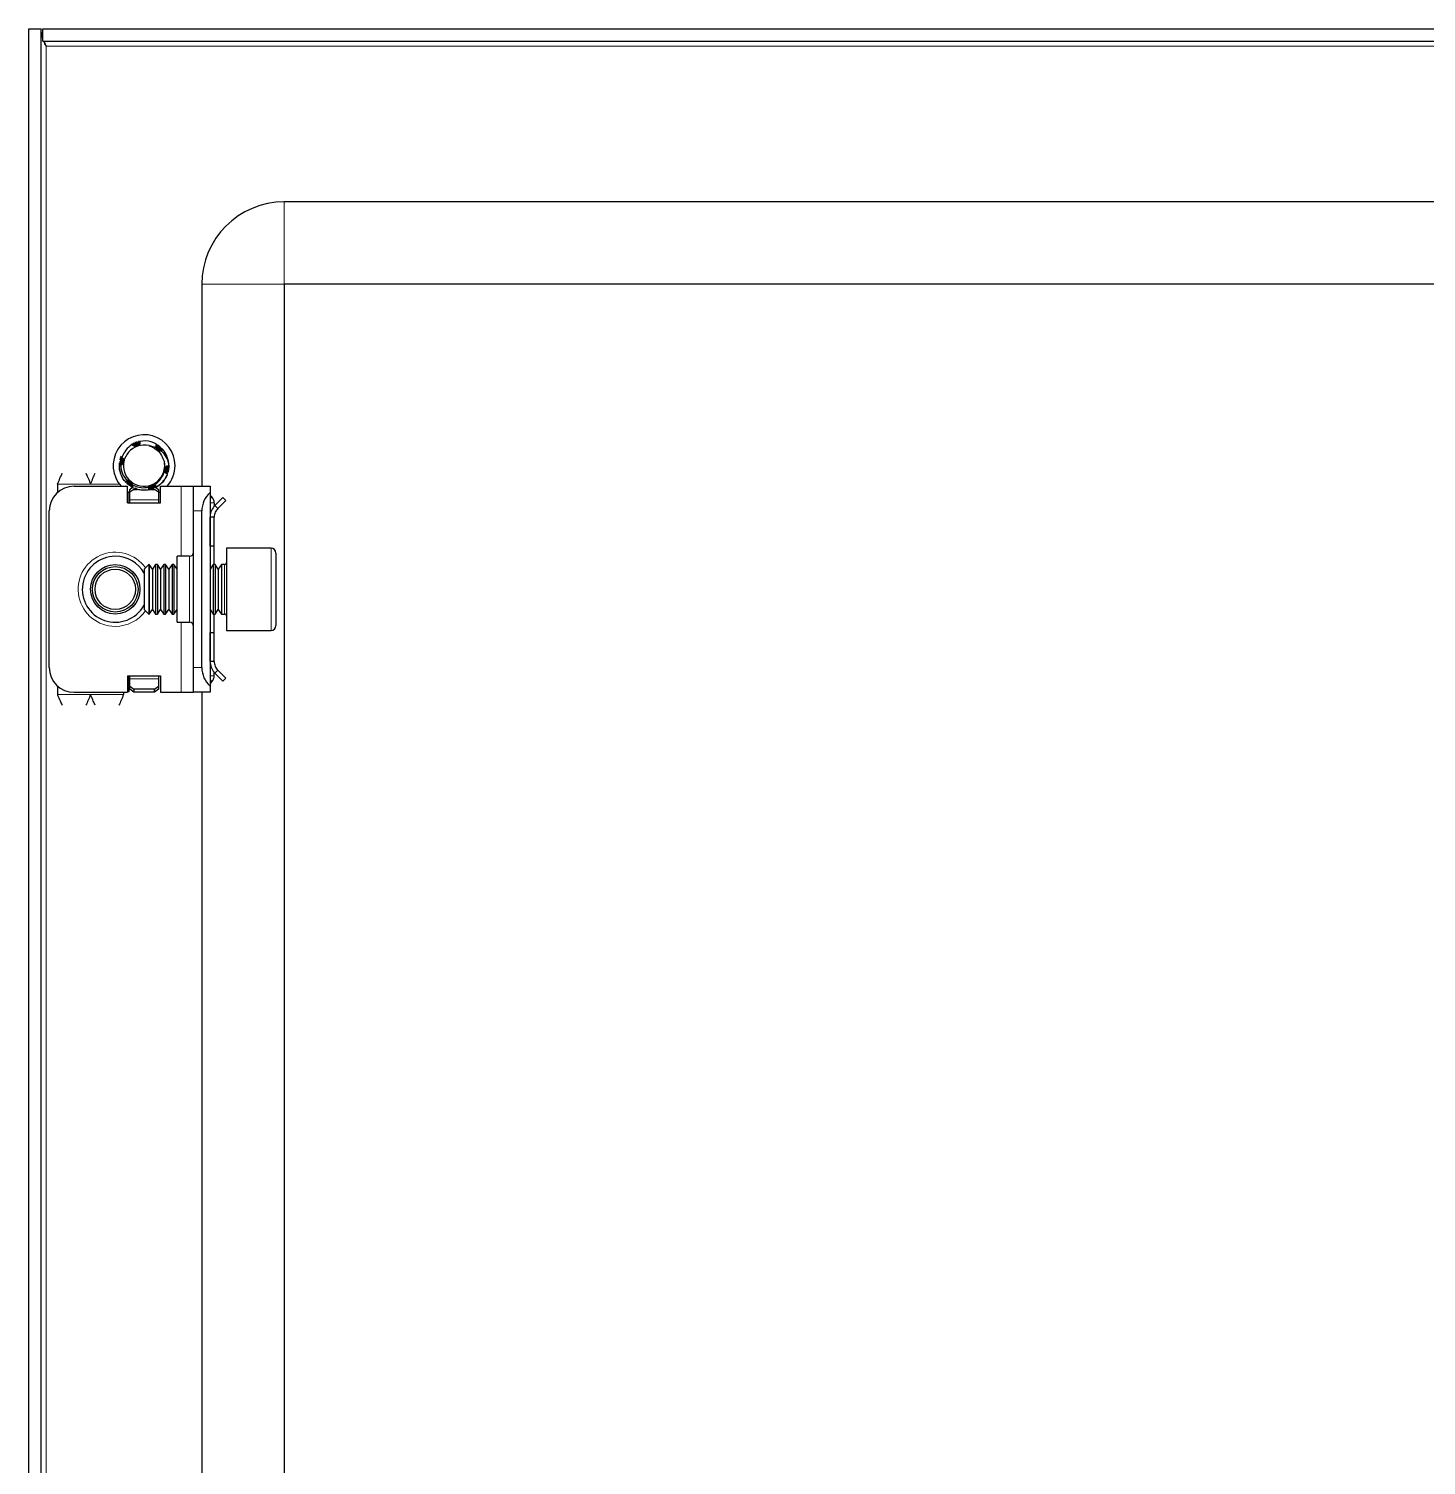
# Model space of a CAD drawing. Header units: millimetres. Extents: x 167 to 1262, y -597 to 1161.
# Drawn here: x 915.8 to 1085.3, y 889.7 to 1064 of the extents above; entities that cross this region are included whole.
import ezdxf

# ---------------------------------------------------------------- set-up
doc = ezdxf.new("R2010")
doc.units = ezdxf.units.MM

msp = doc.modelspace()

# ---------------------------------------------------------------- linework, layer by layer
at = {"color": 7, "linetype": 'Continuous', "lineweight": 25}
for p, q in [((915.8, 1064), (917.3, 1064)), ((915.8, -497), (915.8, 1064)), ((917.3, -497), (917.3, 1064)), ((917.5, 1062.5), (917.5, 1064)), ((917.5, 1064), (1260.1, 1064)), ((917.5, 1062.5), (1260.1, 1062.5)), ((1230.8, 1043), (946.8, 1043)), ((936.8, 1033), (936.8, 1008.5)), ((946.8, 1033), (946.8, -466)), ((1230.8, 1033), (946.8, 1033)), ((928.18, 1013.53), (928.38, 1013.64)), ((928.35, 1013.63), (928.31, 1013.61)), ((928.36, 1013.56), (928.31, 1013.61)), ((928.35, 1013.63), (928.58, 1013.71)), ((928.54, 1013.72), (928.49, 1013.7)), ((928.73, 1013.8), (928.68, 1013.79)), ((928.73, 1013.8), (928.96, 1013.88)), ((928.92, 1013.87), (928.88, 1013.86)), ((929.11, 1013.92), (929.07, 1013.91)), ((930, 1014), (929.26, 1013.93)), ((931.5, 1013.48), (931.46, 1013.51)), ((931.67, 1013.36), (931.63, 1013.39)), ((931.82, 1013.22), (931.79, 1013.26)), ((931.96, 1013.08), (931.93, 1013.12)), ((931.96, 1013.08), (932.08, 1012.95)), ((932.08, 1012.96), (932.06, 1012.98)), ((926.8, 1011.1), (926.83, 1011.35)), ((926.8, 1011.1), (926.8, 1011.05)), ((926.82, 1011.3), (926.81, 1011.25)), ((926.81, 1010.89), (926.83, 1011.13)), ((926.81, 1010.89), (926.81, 1010.84)), ((926.85, 1011.51), (926.84, 1011.46)), ((926.89, 1011.71), (926.88, 1011.66)), ((926.89, 1011.71), (926.96, 1011.94)), ((926.94, 1011.9), (926.93, 1011.85)), ((932.09, 1011.87), (932.26, 1011.46)), ((932.8, 1010.81), (932.74, 1010.5)), ((932.8, 1011), (932.8, 1011)), ((932.8, 1010.81), (932.8, 1010.86)), ((926.82, 1010.69), (926.82, 1010.65)), ((926.85, 1010.5), (926.85, 1010.46)), ((926.88, 1010.32), (926.89, 1010.28)), ((926.93, 1010.14), (926.94, 1010.1)), ((926.99, 1009.97), (926.99, 1009.96)), ((932.57, 1009.89), (932.47, 1009.7)), ((932.58, 1009.88), (932.48, 1009.7)), ((932.64, 1010.02), (932.65, 1010.07)), ((932.69, 1010.2), (932.71, 1010.25)), ((932.74, 1010.4), (932.75, 1010.45)), ((932.78, 1010.6), (932.78, 1010.65)), ((919.3, 1008.75), (919.3, 1007.74)), ((921.3, 1008.5), (927.8, 1008.5)), ((927.58, 1008.99), (927.61, 1008.96)), ((927.71, 1008.85), (927.75, 1008.82)), ((927.8, 1006.5), (927.8, 1008.5)), ((928, 1007.71), (927.8, 1007.83)), ((928.02, 1008.59), (927.82, 1008.77)), ((927.86, 1008.72), (927.9, 1008.69)), ((928, 1006.5), (928, 1007.71)), ((928.02, 1008.59), (928.06, 1008.56)), ((928.05, 1008.12), (928.4, 1008.37)), ((928.55, 1008.12), (928.05, 1007.77)), ((928.05, 1007.77), (928.05, 1008.12)), ((928.05, 1006.86), (928.05, 1007.77)), ((928.19, 1008.47), (928.24, 1008.45)), ((928.37, 1008.37), (928.23, 1008.48)), ((928.37, 1008.37), (928.37, 1008.48)), ((928.37, 1008.37), (928.41, 1008.34)), ((928.55, 1008.12), (928.95, 1008.12)), ((928.91, 1008.14), (928.71, 1008.25)), ((928.73, 1008.2), (928.77, 1008.19)), ((928.91, 1008.14), (928.95, 1008.13)), ((929.08, 1008.09), (929.13, 1008.08)), ((930.25, 1008.04), (930.07, 1008.02)), ((930.4, 1008.06), (930.45, 1008.07)), ((930.64, 1008.12), (931.05, 1008.12)), ((931.55, 1007.77), (931.05, 1008.12)), ((931.15, 1008.41), (931.55, 1008.12)), ((931.55, 1008.12), (931.55, 1007.77)), ((931.8, 1007.83), (931.55, 1007.69)), ((931.55, 1007.77), (931.55, 1006.86)), ((931.8, 1006.5), (931.8, 1008.5)), ((931.8, 1008.5), (934.3, 1008.5)), ((934.3, 1008.5), (935.8, 1008.5)), ((935.8, 1008.5), (937.8, 1008.5)), ((935.8, 1005.5), (935.8, 1008.5)), ((937.8, 1008.5), (937.8, 1007.74)), ((937.8, 1007.74), (937.8, 984.27)), ((937.8, 1007.42), (938.01, 1007.21)), ((927.8, 1006.5), (931.8, 1006.5)), ((928.05, 1006.5), (928.05, 1006.86)), ((931.55, 1006.86), (931.55, 1006.5)), ((938.3, 1006.5), (938.3, 1006.04)), ((938.39, 1006.17), (939.36, 1007.14)), ((938.74, 1005.81), (938.39, 1006.17)), ((938.74, 1005.81), (939.72, 1006.79)), ((939.36, 1007.14), (939.72, 1006.79)), ((918.3, 986.5), (918.3, 1005.5)), ((935.8, 986.5), (935.8, 1005.5)), ((936.8, 986.5), (936.8, 1005.5)), ((938.3, 1004.75), (937.8, 1004.75)), ((937.8, 1001.25), (937.8, 1004.75)), ((938.3, 1001.25), (938.3, 1004.75)), ((938.3, 1001.25), (937.8, 1001.25)), ((938.3, 999), (938.3, 1001.25)), ((945.2, 1001), (939.8, 1001)), ((939.8, 1001), (939.8, 993.31)), ((945.8, 1000.4), (945.8, 993.63)), ((930.36, 999), (929.8, 998.45)), ((930.41, 999), (930.36, 999)), ((930.36, 999), (930.36, 994.39)), ((930.8, 998.45), (930.41, 999)), ((930.41, 999), (930.41, 998.53)), ((931.19, 999), (930.8, 998.45)), ((931.41, 999), (931.19, 999)), ((931.19, 999), (931.19, 998.53)), ((931.8, 998.45), (931.41, 999)), ((931.41, 999), (931.41, 998.53)), ((932.19, 999), (931.8, 998.45)), ((932.41, 999), (932.19, 999)), ((932.19, 999), (932.19, 998.53)), ((932.8, 998.45), (932.41, 999)), ((932.41, 999), (932.41, 998.53)), ((933.19, 999), (932.8, 998.45)), ((933.41, 999), (933.19, 999)), ((933.19, 999), (933.19, 998.53)), ((933.8, 998.45), (933.41, 999)), ((933.41, 999), (933.41, 998.53)), ((935.3, 1000), (933.8, 1000)), ((933.8, 992), (933.8, 1000)), ((938.19, 999), (937.8, 998.45)), ((938.41, 999), (938.19, 999)), ((938.19, 999), (938.19, 998.53)), ((938.8, 998.45), (938.41, 999)), ((938.41, 999), (938.41, 998.53)), ((939.19, 999), (938.8, 998.45)), ((939.55, 999), (939.19, 999)), ((939.19, 999), (939.19, 998.53)), ((929.8, 998.45), (929.8, 994.69)), ((930.41, 998.53), (930.41, 993)), ((930.8, 998.45), (930.8, 998.06)), ((930.8, 998.06), (930.8, 993.56)), ((931.19, 998.53), (931.19, 993)), ((931.41, 998.53), (931.41, 993)), ((931.8, 998.45), (931.8, 998.06)), ((931.8, 998.06), (931.8, 993.56)), ((932.19, 998.53), (932.19, 993)), ((932.41, 998.53), (932.41, 993)), ((932.8, 998.45), (932.8, 998.06)), ((932.8, 998.06), (932.8, 993.56)), ((933.19, 998.53), (933.19, 993)), ((933.41, 998.53), (933.41, 993)), ((938.19, 998.53), (938.19, 993)), ((938.41, 998.53), (938.41, 993)), ((938.8, 998.45), (938.8, 998.06)), ((938.8, 998.06), (938.8, 993.56)), ((939.19, 998.53), (939.19, 993)), ((929.8, 994.69), (929.8, 993.56)), ((929.8, 993.56), (930.36, 993)), ((930.36, 994.39), (930.36, 993)), ((930.41, 993), (930.8, 993.56)), ((930.8, 993.56), (931.19, 993)), ((931.41, 993), (931.8, 993.56)), ((931.8, 993.56), (932.19, 993)), ((932.41, 993), (932.8, 993.56)), ((932.8, 993.56), (933.19, 993)), ((933.41, 993), (933.8, 993.56)), ((937.8, 993.56), (938.19, 993)), ((938.41, 993), (938.8, 993.56)), ((938.8, 993.56), (939.19, 993)), ((945.8, 993.63), (945.8, 991.6)), ((930.36, 993), (930.41, 993)), ((931.19, 993), (931.41, 993)), ((932.19, 993), (932.41, 993)), ((933.19, 993), (933.41, 993)), ((933.8, 992), (935.3, 992)), ((938.19, 993), (938.41, 993)), ((938.3, 990.75), (938.3, 993)), ((939.19, 993), (939.55, 993)), ((939.8, 993.31), (939.8, 991)), ((937.8, 990.75), (938.3, 990.75)), ((937.8, 987.25), (937.8, 990.75)), ((938.3, 987.25), (938.3, 990.75)), ((939.8, 991), (945.2, 991)), ((935.8, 983.5), (935.8, 986.5)), ((938.3, 987.25), (937.8, 987.25)), ((927.8, 985.5), (927.8, 983.5)), ((927.8, 985.5), (931.8, 985.5)), ((928, 983.62), (928, 985.5)), ((928.05, 985.15), (928.05, 985.5)), ((928.05, 984.24), (928.05, 985.15)), ((931.55, 985.5), (931.55, 985.15)), ((931.55, 985.15), (931.55, 984.24)), ((931.8, 985.5), (931.8, 983.5)), ((938.01, 984.8), (937.8, 984.59)), ((938.3, 985.5), (938.3, 985.9)), ((938.74, 986.19), (938.39, 985.84)), ((938.39, 985.84), (939.36, 984.86)), ((938.74, 986.19), (939.72, 985.22)), ((939.36, 984.86), (939.72, 985.22)), ((919.3, 984.27), (919.3, 983.25)), ((921.3, 983.5), (927.8, 983.5)), ((927.3, 983.5), (927.3, 983.25)), ((927.8, 983.62), (928, 983.62)), ((928.05, 984.24), (928.55, 983.88)), ((928.05, 983.88), (928.05, 984.24)), ((928.55, 983.53), (928.05, 983.88)), ((931.05, 983.88), (928.55, 983.88)), ((928.55, 983.88), (928.55, 983.53)), ((931.05, 983.53), (928.55, 983.53)), ((931.05, 983.88), (931.55, 984.24)), ((931.05, 983.53), (931.05, 983.88)), ((931.55, 983.88), (931.05, 983.53)), ((931.55, 984.24), (931.55, 983.88)), ((931.8, 983.5), (934.3, 983.5)), ((934.3, 983.5), (935.8, 983.5)), ((937.8, 983.5), (935.8, 983.5)), ((936.8, 983.5), (936.8, 608.5)), ((937.8, 984.27), (937.8, 983.5))]:
    msp.add_line(p, q, dxfattribs=at)
at = {"color": 8, "linetype": 'Continuous', "lineweight": 18}
for p, q in [((917.9, -494.9), (917.9, 1061.9)), ((917.9, 1061.9), (1259.7, 1061.9)), ((946.8, 1033), (946.8, 1043)), ((946.8, 1033), (936.8, 1033)), ((919.3, 1008.75), (923.3, 1008.75)), ((923.3, 1008.75), (926.8, 1008.75)), ((934.3, 1000), (934.3, 1008.5)), ((931.55, 1006.86), (928.05, 1006.86)), ((937.8, 1007), (938.01, 1007.21)), ((937.8, 1006.5), (938.3, 1006.5)), ((936.8, 1005.5), (935.8, 1005.5)), ((945.2, 993.31), (945.2, 1001)), ((935.3, 992), (935.3, 1000)), ((939.55, 993), (939.55, 999)), ((934.3, 983.5), (934.3, 992)), ((945.2, 991), (945.2, 993.31)), ((935.8, 986.5), (936.8, 986.5)), ((928.05, 985.15), (931.55, 985.15)), ((937.8, 985.5), (938.3, 985.5)), ((937.8, 985), (938.01, 984.8)), ((919.3, 983.25), (923.3, 983.25)), ((927.3, 983.25), (923.3, 983.25))]:
    msp.add_line(p, q, dxfattribs=at)
at = {"color": 7, "linetype": 'Continuous', "lineweight": 25}
for radius in [3, 2.76, 2.45]:
    msp.add_circle((926.3, 996), radius, dxfattribs=at)
for centre, radius, start, end in [((946.8, 1033), 10, 90, 180), ((929.8, 1011), 3.75, 0, 221.8103), ((929.8, 1011), 2.5, 108.5944, 168.5944), ((929.8, 1011), 2.5, 75.8881, 108.5944), ((929.8, 1011), 3, 59.9286, 86.2193), ((929.8, 1011), 3, 360, 40.7437), ((929.8, 1011), 2.5, 168.5944, 228.5944), ((929.8, 1011), 2.5, 348.5944, 10.5165), ((929.8, 1011), 3.75, 318.1897, 0), ((929.8, 1011), 2.5, 228.5944, 288.5944), ((929.8, 1011), 2.5, 288.5944, 348.5944), ((921.3, 1005.5), 3, 90, 180), ((939.8, 1005.5), 3, 131.8103, 180), ((937.3, 1006.5), 1, 360, 45), ((935.3, 1000.5), 0.5, 270, 0), ((945.2, 1000.4), 0.6, 0, 90), ((926.3, 996), 4, 90, 331.045), ((926.3, 996), 4, 28.955, 90), ((939.55, 999.25), 0.25, 270, 0), ((935.3, 991.5), 0.5, 0, 90), ((939.55, 992.75), 0.25, 360, 90), ((945.2, 991.6), 0.6, 270, 360), ((921.3, 986.5), 3, 180, 270), ((939.8, 986.5), 3, 180, 228.1897), ((937.3, 985.5), 1, 315, 360)]:
    msp.add_arc(centre, radius, start, end, dxfattribs=at)
at = {"color": 8, "linetype": 'Continuous', "lineweight": 18}
for start, end in [(35.4622, 270), (270, 324.5378)]:
    msp.add_arc((926.3, 996), 4.5, start, end, dxfattribs=at)
at = {"color": 7, "linetype": 'Continuous', "lineweight": 25}
for points, knots in [([(917.5, 1062.89), (917.49, 1062.93), (917.35, 1063.3), (917.33, 1063.67), (917.3, 1064)], [0, 0, 0, 0, 0.09093, 1, 1, 1, 1]), ([(917.9, 1061.9), (917.82, 1062.09), (917.72, 1062.29), (917.65, 1062.49), (917.65, 1062.5)], [0, 0, 0, 0, 0.908361, 1, 1, 1, 1]), ([(928.34, 1013.56), (928.27, 1013.51), (927.92, 1013.28), (927.43, 1012.77), (927.2, 1012.22), (927.1, 1011.97)], [0, 0, 0, 0, 0.128781, 0.613629, 1, 1, 1, 1]), ([(929.01, 1013.37), (928.99, 1013.37), (928.95, 1013.35), (928.87, 1013.34), (928.77, 1013.34), (928.68, 1013.35), (928.59, 1013.38), (928.51, 1013.42), (928.43, 1013.46), (928.38, 1013.51), (928.35, 1013.55), (928.34, 1013.56)], [0, 0, 0, 0, 0.0429601, 0.1733, 0.2742626, 0.4010814, 0.5277159, 0.6542588, 0.7807587, 0.9368521, 1, 1, 1, 1]), ([(928.35, 1013.63), (928.39, 1013.61), (928.44, 1013.57), (928.51, 1013.5), (928.56, 1013.44), (928.57, 1013.4), (928.58, 1013.39)], [0, 0, 0, 0, 0.319514, 0.608493, 0.891527, 1, 1, 1, 1]), ([(928.65, 1013.37), (928.65, 1013.37), (928.65, 1013.4), (928.63, 1013.47), (928.6, 1013.56), (928.55, 1013.64), (928.51, 1013.68), (928.49, 1013.7)], [0, 0, 0, 0, 0.00279, 0.269575, 0.536371, 0.765499, 1, 1, 1, 1]), ([(928.54, 1013.72), (928.57, 1013.7), (928.62, 1013.66), (928.68, 1013.58), (928.73, 1013.5), (928.75, 1013.42), (928.76, 1013.37), (928.76, 1013.35)], [0, 0, 0, 0, 0.234253, 0.442787, 0.646465, 0.841043, 1, 1, 1, 1]), ([(928.79, 1013.34), (928.8, 1013.37), (928.81, 1013.44), (928.8, 1013.53), (928.77, 1013.63), (928.74, 1013.71), (928.7, 1013.76), (928.68, 1013.79)], [0, 0, 0, 0, 0.181695, 0.396783, 0.61186, 0.803681, 1, 1, 1, 1]), ([(928.73, 1013.8), (928.76, 1013.78), (928.8, 1013.73), (928.86, 1013.65), (928.89, 1013.57), (928.9, 1013.48), (928.9, 1013.41), (928.89, 1013.37), (928.89, 1013.35)], [0, 0, 0, 0, 0.208724, 0.39105, 0.568219, 0.73683, 0.894853, 1, 1, 1, 1]), ([(928.91, 1013.35), (928.92, 1013.36), (928.93, 1013.4), (928.95, 1013.47), (928.96, 1013.57), (928.95, 1013.67), (928.92, 1013.77), (928.89, 1013.83), (928.88, 1013.86)], [0, 0, 0, 0, 0.043388, 0.23288, 0.422274, 0.611632, 0.803279, 1, 1, 1, 1]), ([(928.92, 1013.87), (928.94, 1013.84), (928.99, 1013.79), (929.02, 1013.7), (929.04, 1013.62), (929.05, 1013.54), (929.03, 1013.46), (929.02, 1013.41), (929, 1013.38), (929, 1013.37)], [0, 0, 0, 0, 0.198483, 0.367712, 0.531083, 0.685778, 0.830503, 0.965152, 1, 1, 1, 1]), ([(929.26, 1013.93), (929.26, 1013.91), (929.28, 1013.86), (929.3, 1013.79), (929.3, 1013.71), (929.28, 1013.63), (929.25, 1013.55), (929.18, 1013.47), (929.09, 1013.41), (929.03, 1013.38), (929.01, 1013.37)], [0, 0, 0, 0, 0.098631, 0.238541, 0.378532, 0.49895, 0.601027, 0.777401, 0.9101, 1, 1, 1, 1]), ([(929.02, 1013.39), (929.04, 1013.41), (929.06, 1013.46), (929.09, 1013.55), (929.11, 1013.65), (929.11, 1013.78), (929.08, 1013.86), (929.07, 1013.91)], [0, 0, 0, 0, 0.13286, 0.29106, 0.491007, 0.69089, 1, 1, 1, 1]), ([(929.11, 1013.92), (929.13, 1013.9), (929.16, 1013.84), (929.18, 1013.76), (929.19, 1013.68), (929.18, 1013.6), (929.16, 1013.51), (929.11, 1013.45), (929.09, 1013.41)], [0, 0, 0, 0, 0.16279, 0.324686, 0.479688, 0.626058, 0.76302, 1, 1, 1, 1]), ([(929.1, 1013.42), (929.11, 1013.43), (929.14, 1013.45), (929.18, 1013.51), (929.22, 1013.59), (929.25, 1013.68), (929.27, 1013.77), (929.27, 1013.86), (929.26, 1013.91), (929.26, 1013.93)], [0, 0, 0, 0, 0.036757, 0.196192, 0.355485, 0.51469, 0.719746, 0.882005, 1, 1, 1, 1]), ([(930.41, 1013.43), (930.7, 1013.38), (930.99, 1013.32), (931.26, 1013.19), (931.27, 1013.19)], [0, 0, 0, 0, 0.9656715, 1, 1, 1, 1]), ([(930.41, 1013.43), (930.51, 1013.39), (930.64, 1013.33), (930.77, 1013.26), (930.81, 1013.24)], [0, 0, 0, 0, 0.6817331, 1, 1, 1, 1]), ([(930.81, 1013.24), (930.88, 1013.2), (931.21, 1013.04), (931.72, 1012.63), (931.97, 1012.12), (932.09, 1011.87)], [0, 0, 0, 0, 0.130652, 0.560007, 1, 1, 1, 1]), ([(931.27, 1013.19), (931.26, 1013.21), (931.25, 1013.25), (931.25, 1013.33), (931.25, 1013.42), (931.27, 1013.51), (931.29, 1013.57), (931.31, 1013.6)], [0, 0, 0, 0, 0.113604, 0.31095, 0.508229, 0.75166, 1, 1, 1, 1]), ([(931.32, 1013.59), (931.32, 1013.55), (931.32, 1013.48), (931.29, 1013.39), (931.27, 1013.33), (931.25, 1013.3), (931.25, 1013.3)], [0, 0, 0, 0, 0.357139, 0.680979, 0.998183, 1, 1, 1, 1]), ([(931.26, 1013.21), (931.28, 1013.23), (931.33, 1013.27), (931.39, 1013.34), (931.43, 1013.42), (931.45, 1013.48), (931.46, 1013.51)], [0, 0, 0, 0, 0.228254, 0.510351, 0.752319, 1, 1, 1, 1]), ([(931.87, 1012.79), (931.85, 1012.78), (931.81, 1012.77), (931.72, 1012.76), (931.63, 1012.78), (931.54, 1012.82), (931.46, 1012.87), (931.37, 1012.95), (931.3, 1013.07), (931.28, 1013.15), (931.27, 1013.19)], [0, 0, 0, 0, 0.073646, 0.169563, 0.351373, 0.438893, 0.519676, 0.682906, 0.8512, 1, 1, 1, 1]), ([(931.5, 1013.48), (931.49, 1013.44), (931.49, 1013.37), (931.45, 1013.28), (931.4, 1013.2), (931.35, 1013.14), (931.31, 1013.11), (931.3, 1013.1)], [0, 0, 0, 0, 0.240212, 0.454711, 0.664287, 0.864517, 1, 1, 1, 1]), ([(931.31, 1013.07), (931.34, 1013.08), (931.39, 1013.1), (931.47, 1013.16), (931.54, 1013.23), (931.59, 1013.3), (931.61, 1013.36), (931.63, 1013.39)], [0, 0, 0, 0, 0.172104, 0.391099, 0.610089, 0.802801, 1, 1, 1, 1]), ([(931.67, 1013.36), (931.66, 1013.32), (931.64, 1013.25), (931.6, 1013.17), (931.54, 1013.1), (931.48, 1013.04), (931.42, 1013), (931.38, 1012.99), (931.36, 1012.99)], [0, 0, 0, 0, 0.209239, 0.392702, 0.571062, 0.740844, 0.899958, 1, 1, 1, 1]), ([(931.37, 1012.96), (931.38, 1012.96), (931.43, 1012.97), (931.5, 1013), (931.59, 1013.04), (931.67, 1013.1), (931.74, 1013.17), (931.77, 1013.23), (931.79, 1013.26)], [0, 0, 0, 0, 0.0505, 0.241124, 0.431653, 0.622154, 0.808692, 1, 1, 1, 1]), ([(931.82, 1013.22), (931.81, 1013.19), (931.79, 1013.13), (931.73, 1013.05), (931.67, 1012.99), (931.6, 1012.94), (931.53, 1012.91), (931.47, 1012.9), (931.44, 1012.9), (931.44, 1012.9)], [0, 0, 0, 0, 0.198035, 0.367663, 0.531495, 0.686664, 0.831818, 0.981917, 1, 1, 1, 1]), ([(931.45, 1012.88), (931.45, 1012.88), (931.49, 1012.88), (931.55, 1012.89), (931.64, 1012.91), (931.72, 1012.94), (931.8, 1012.99), (931.87, 1013.04), (931.91, 1013.09), (931.93, 1013.12)], [0, 0, 0, 0, 0.018281, 0.175639, 0.332896, 0.490097, 0.647274, 0.821632, 1, 1, 1, 1]), ([(931.96, 1013.08), (931.95, 1013.06), (931.92, 1013.01), (931.86, 1012.94), (931.79, 1012.89), (931.72, 1012.85), (931.65, 1012.83), (931.57, 1012.83), (931.52, 1012.84), (931.5, 1012.84)], [0, 0, 0, 0, 0.159446, 0.318034, 0.469983, 0.61348, 0.747649, 0.872856, 1, 1, 1, 1]), ([(931.51, 1012.83), (931.54, 1012.82), (931.6, 1012.81), (931.69, 1012.81), (931.76, 1012.82), (931.85, 1012.84), (931.95, 1012.89), (932.02, 1012.95), (932.06, 1012.98)], [0, 0, 0, 0, 0.149407, 0.278563, 0.407661, 0.536722, 0.727045, 1, 1, 1, 1]), ([(932.08, 1012.96), (932.06, 1012.94), (932.03, 1012.89), (931.96, 1012.83), (931.91, 1012.8), (931.88, 1012.79), (931.87, 1012.79)], [0, 0, 0, 0, 0.315056, 0.630194, 0.945514, 1, 1, 1, 1]), ([(931.87, 1012.79), (931.9, 1012.76), (932.14, 1012.54), (932.49, 1012.08), (932.73, 1011.47), (932.78, 1011.12), (932.8, 1011)], [0, 0, 0, 0, 0.050685, 0.485619, 0.826643, 1, 1, 1, 1]), ([(926.8, 1011.1), (926.84, 1011.11), (926.9, 1011.14), (927, 1011.17), (927.08, 1011.17), (927.13, 1011.16), (927.15, 1011.16)], [0, 0, 0, 0, 0.2937792, 0.5589816, 0.8184942, 1, 1, 1, 1]), ([(927.03, 1011.07), (927.01, 1011.07), (926.96, 1011.08), (926.89, 1011.07), (926.83, 1011.06), (926.8, 1011.05)], [0, 0, 0, 0, 0.236131, 0.613435, 1, 1, 1, 1]), ([(927.58, 1008.99), (927.46, 1009.14), (927.17, 1009.49), (926.88, 1010.15), (926.83, 1010.66), (926.8, 1010.92)], [0, 0, 0, 0, 0.274163, 0.639603, 1, 1, 1, 1]), ([(927.2, 1011.2), (927.19, 1011.21), (927.16, 1011.23), (927.09, 1011.25), (926.99, 1011.27), (926.9, 1011.27), (926.84, 1011.26), (926.81, 1011.25)], [0, 0, 0, 0, 0.0501556, 0.3045132, 0.5588802, 0.7769031, 1, 1, 1, 1]), ([(926.82, 1011.3), (926.85, 1011.32), (926.92, 1011.34), (927.01, 1011.35), (927.1, 1011.35), (927.19, 1011.33), (927.24, 1011.31), (927.26, 1011.29), (927.27, 1011.29)], [0, 0, 0, 0, 0.227908, 0.430276, 0.627707, 0.816134, 0.99284, 1, 1, 1, 1]), ([(927.28, 1011.32), (927.26, 1011.34), (927.2, 1011.38), (927.12, 1011.43), (927.02, 1011.45), (926.93, 1011.47), (926.87, 1011.46), (926.84, 1011.46)], [0, 0, 0, 0, 0.19243, 0.403622, 0.614801, 0.805152, 1, 1, 1, 1]), ([(926.85, 1011.51), (926.88, 1011.52), (926.95, 1011.53), (927.04, 1011.54), (927.13, 1011.52), (927.21, 1011.49), (927.27, 1011.45), (927.31, 1011.42), (927.32, 1011.4)], [0, 0, 0, 0, 0.205811, 0.38496, 0.558827, 0.724121, 0.878934, 1, 1, 1, 1]), ([(927.31, 1011.45), (927.29, 1011.48), (927.24, 1011.52), (927.16, 1011.58), (927.07, 1011.63), (926.98, 1011.65), (926.91, 1011.66), (926.88, 1011.66)], [0, 0, 0, 0, 0.183111, 0.381533, 0.579913, 0.787111, 1, 1, 1, 1]), ([(926.89, 1011.71), (926.92, 1011.71), (926.99, 1011.72), (927.08, 1011.71), (927.16, 1011.68), (927.23, 1011.64), (927.29, 1011.59), (927.32, 1011.55), (927.34, 1011.53)], [0, 0, 0, 0, 0.207037, 0.38272, 0.55212, 0.712365, 0.86221, 1, 1, 1, 1]), ([(926.93, 1011.83), (926.93, 1011.86), (926.95, 1011.97), (927, 1012.07), (927.04, 1012.15)], [0, 0, 0, 0, 0.218168, 1, 1, 1, 1]), ([(927.35, 1011.54), (927.34, 1011.56), (927.31, 1011.61), (927.26, 1011.67), (927.18, 1011.74), (927.1, 1011.8), (927.01, 1011.83), (926.95, 1011.85), (926.93, 1011.85)], [0, 0, 0, 0, 0.112687, 0.266978, 0.464332, 0.661607, 0.829157, 1, 1, 1, 1]), ([(926.94, 1011.9), (926.97, 1011.89), (927.03, 1011.89), (927.11, 1011.87), (927.19, 1011.83), (927.25, 1011.78), (927.3, 1011.73), (927.34, 1011.67), (927.35, 1011.63), (927.36, 1011.61)], [0, 0, 0, 0, 0.164802, 0.328662, 0.485343, 0.633184, 0.771489, 0.900657, 1, 1, 1, 1]), ([(927.35, 1011.5), (927.34, 1011.47), (927.32, 1011.39), (927.27, 1011.29), (927.2, 1011.2), (927.14, 1011.14), (927.07, 1011.09), (927.01, 1011.06), (926.98, 1011.05), (926.97, 1011.04)], [0, 0, 0, 0, 0.125166, 0.336769, 0.488675, 0.640371, 0.791962, 0.943503, 1, 1, 1, 1]), ([(926.97, 1011.04), (926.97, 1010.97), (926.99, 1010.58), (927.17, 1009.91), (927.53, 1009.43), (927.7, 1009.21)], [0, 0, 0, 0, 0.108003, 0.585763, 1, 1, 1, 1]), ([(927.1, 1011.97), (927.11, 1011.97), (927.14, 1011.96), (927.19, 1011.93), (927.25, 1011.89), (927.3, 1011.83), (927.34, 1011.76), (927.37, 1011.65), (927.36, 1011.56), (927.35, 1011.51), (927.35, 1011.5)], [0, 0, 0, 0, 0.022761, 0.192243, 0.346896, 0.477535, 0.588677, 0.783334, 0.968624, 1, 1, 1, 1]), ([(927.37, 1011.57), (927.36, 1011.6), (927.35, 1011.67), (927.31, 1011.75), (927.26, 1011.83), (927.21, 1011.89), (927.15, 1011.94), (927.11, 1011.96), (927.1, 1011.97)], [0, 0, 0, 0, 0.182737, 0.363423, 0.543947, 0.724373, 0.904747, 1, 1, 1, 1]), ([(932.31, 1010.67), (932.32, 1010.78), (932.33, 1011.04), (932.29, 1011.3), (932.26, 1011.46)], [0, 0, 0, 0, 0.408521, 1, 1, 1, 1]), ([(932.31, 1010.72), (932.32, 1010.73), (932.34, 1010.76), (932.38, 1010.81), (932.43, 1010.87), (932.5, 1010.91), (932.57, 1010.96), (932.66, 1010.99), (932.73, 1011), (932.78, 1011), (932.8, 1011)], [0, 0, 0, 0, 0.060221, 0.18113, 0.301988, 0.42281, 0.589437, 0.75603, 0.87711, 1, 1, 1, 1]), ([(932.8, 1010.81), (932.76, 1010.79), (932.7, 1010.76), (932.6, 1010.75), (932.51, 1010.75), (932.43, 1010.76), (932.38, 1010.78), (932.36, 1010.79)], [0, 0, 0, 0, 0.235039, 0.445532, 0.651268, 0.847853, 1, 1, 1, 1]), ([(932.45, 1010.87), (932.47, 1010.86), (932.53, 1010.84), (932.62, 1010.83), (932.71, 1010.83), (932.77, 1010.85), (932.8, 1010.86)], [0, 0, 0, 0, 0.237597, 0.516729, 0.755527, 1, 1, 1, 1]), ([(932.8, 1011.01), (932.77, 1011), (932.71, 1010.96), (932.62, 1010.94), (932.56, 1010.93), (932.53, 1010.93)], [0, 0, 0, 0, 0.371226, 0.708872, 1, 1, 1, 1]), ([(932.8, 1011.01), (932.8, 1010.96), (932.81, 1010.88), (932.79, 1010.81), (932.78, 1010.78)], [0, 0, 0, 0, 0.659859, 1, 1, 1, 1]), ([(919.3, 1008.75), (919.4, 1009), (919.59, 1009.48), (919.78, 1009.88), (919.87, 1010.08)], [0, 0, 0, 0, 0.502065, 1, 1, 1, 1]), ([(922.73, 1010.07), (922.81, 1009.91), (922.99, 1009.56), (923.18, 1009.07), (923.29, 1008.79), (923.3, 1008.75)], [0, 0, 0, 0, 0.415483, 0.917152, 1, 1, 1, 1]), ([(923.3, 1008.75), (923.4, 1009), (923.59, 1009.48), (923.78, 1009.88), (923.87, 1010.08)], [0, 0, 0, 0, 0.5020654, 1, 1, 1, 1]), ([(926.91, 1010.26), (926.9, 1010.3), (926.84, 1010.45), (926.82, 1010.61), (926.82, 1010.73)], [0, 0, 0, 0, 0.2829098, 1, 1, 1, 1]), ([(927.11, 1009.71), (927.09, 1009.73), (927, 1009.87), (926.96, 1010.03), (926.92, 1010.16)], [0, 0, 0, 0, 0.192577, 1, 1, 1, 1]), ([(927.49, 1009.12), (927.45, 1009.16), (927.31, 1009.3), (927.22, 1009.47), (927.16, 1009.59)], [0, 0, 0, 0, 0.288707, 1, 1, 1, 1]), ([(927.58, 1008.99), (927.59, 1009.02), (927.63, 1009.07), (927.69, 1009.12), (927.76, 1009.17), (927.83, 1009.2), (927.91, 1009.21), (927.97, 1009.21), (928.01, 1009.2), (928.02, 1009.2)], [0, 0, 0, 0, 0.169226, 0.337427, 0.497935, 0.649179, 0.790582, 0.922688, 1, 1, 1, 1]), ([(928.07, 1009.16), (928.06, 1009.16), (927.99, 1009.16), (927.9, 1009.14), (927.79, 1009.1), (927.69, 1009.04), (927.64, 1008.99), (927.61, 1008.96)], [0, 0, 0, 0, 0.046579, 0.362688, 0.551736, 0.740753, 1, 1, 1, 1]), ([(927.7, 1009.21), (927.71, 1009.21), (927.74, 1009.22), (927.79, 1009.24), (927.88, 1009.25), (927.98, 1009.23), (928.08, 1009.19), (928.13, 1009.14), (928.15, 1009.13)], [0, 0, 0, 0, 0.045866, 0.230744, 0.387461, 0.658246, 0.861978, 1, 1, 1, 1]), ([(928.07, 1009.19), (928.03, 1009.2), (927.97, 1009.22), (927.88, 1009.23), (927.79, 1009.23), (927.73, 1009.21), (927.7, 1009.21)], [0, 0, 0, 0, 0.251795, 0.502165, 0.752314, 1, 1, 1, 1]), ([(927.71, 1008.85), (927.73, 1008.89), (927.75, 1008.95), (927.81, 1009.02), (927.88, 1009.07), (927.95, 1009.11), (928.02, 1009.14), (928.07, 1009.14), (928.09, 1009.14)], [0, 0, 0, 0, 0.211659, 0.390361, 0.562352, 0.724819, 0.876696, 1, 1, 1, 1]), ([(928.19, 1009.08), (928.18, 1009.08), (928.14, 1009.08), (928.06, 1009.06), (927.97, 1009.03), (927.88, 1008.97), (927.81, 1008.91), (927.77, 1008.85), (927.75, 1008.82)], [0, 0, 0, 0, 0.05388, 0.236051, 0.418115, 0.600136, 0.797238, 1, 1, 1, 1]), ([(927.86, 1008.72), (927.87, 1008.75), (927.89, 1008.82), (927.94, 1008.9), (928, 1008.97), (928.06, 1009.02), (928.13, 1009.05), (928.18, 1009.06), (928.21, 1009.06)], [0, 0, 0, 0, 0.203485, 0.379971, 0.551008, 0.713426, 0.865499, 1, 1, 1, 1]), ([(928.15, 1009.13), (928.16, 1009.12), (928.2, 1009.09), (928.25, 1009.02), (928.29, 1008.94), (928.33, 1008.85), (928.35, 1008.77), (928.36, 1008.71), (928.36, 1008.68)], [0, 0, 0, 0, 0.066273, 0.267344, 0.423096, 0.618734, 0.814089, 1, 1, 1, 1]), ([(930.96, 1008.64), (931.03, 1008.68), (931.35, 1008.86), (931.84, 1009.33), (932.15, 1009.92), (932.24, 1010.26), (932.25, 1010.31)], [0, 0, 0, 0, 0.104785, 0.513079, 0.918136, 1, 1, 1, 1]), ([(932.64, 1010.02), (932.43, 1009.6), (932.12, 1008.95), (931.53, 1008.56), (931.33, 1008.42)], [0, 0, 0, 0, 0.657042, 1, 1, 1, 1]), ([(932.35, 1009.48), (932.33, 1009.43), (932.23, 1009.13), (931.98, 1008.92), (931.78, 1008.75)], [0, 0, 0, 0, 0.171865, 1, 1, 1, 1]), ([(932.43, 1009.62), (932.41, 1009.55), (932.33, 1009.33), (932.16, 1009.17), (932.05, 1009.07)], [0, 0, 0, 0, 0.3337892, 1, 1, 1, 1]), ([(932.07, 1009.04), (932.07, 1009.04), (932.09, 1009.06), (932.11, 1009.08), (932.12, 1009.09)], [0, 0, 0, 0, 0.296796, 1, 1, 1, 1]), ([(932.25, 1010.31), (932.25, 1010.35), (932.24, 1010.41), (932.25, 1010.48), (932.25, 1010.51)], [0, 0, 0, 0, 0.5444726, 1, 1, 1, 1]), ([(932.25, 1010.51), (932.26, 1010.52), (932.27, 1010.56), (932.29, 1010.62), (932.31, 1010.66), (932.31, 1010.67)], [0, 0, 0, 0, 0.157682, 0.8030401, 1, 1, 1, 1]), ([(932.69, 1010.2), (932.66, 1010.2), (932.6, 1010.2), (932.52, 1010.22), (932.44, 1010.25), (932.37, 1010.29), (932.31, 1010.34), (932.27, 1010.4), (932.25, 1010.43), (932.25, 1010.45)], [0, 0, 0, 0, 0.165667, 0.330522, 0.488809, 0.638525, 0.778629, 0.909213, 1, 1, 1, 1]), ([(932.64, 1010.02), (932.61, 1010.03), (932.55, 1010.03), (932.47, 1010.06), (932.4, 1010.11), (932.35, 1010.16), (932.3, 1010.22), (932.27, 1010.28), (932.25, 1010.34), (932.25, 1010.37), (932.25, 1010.38)], [0, 0, 0, 0, 0.154027, 0.307095, 0.452862, 0.590123, 0.718565, 0.838856, 0.95247, 1, 1, 1, 1]), ([(932.28, 1010.65), (932.29, 1010.64), (932.32, 1010.61), (932.38, 1010.55), (932.47, 1010.5), (932.56, 1010.46), (932.65, 1010.44), (932.72, 1010.45), (932.75, 1010.45)], [0, 0, 0, 0, 0.069872, 0.258455, 0.446951, 0.635422, 0.81547, 1, 1, 1, 1]), ([(932.74, 1010.4), (932.71, 1010.39), (932.64, 1010.38), (932.54, 1010.38), (932.46, 1010.41), (932.39, 1010.44), (932.32, 1010.48), (932.29, 1010.52), (932.28, 1010.53)], [0, 0, 0, 0, 0.208898, 0.388587, 0.562428, 0.727295, 0.881578, 1, 1, 1, 1]), ([(932.28, 1010.51), (932.29, 1010.49), (932.32, 1010.44), (932.38, 1010.38), (932.46, 1010.33), (932.53, 1010.29), (932.62, 1010.26), (932.68, 1010.25), (932.71, 1010.25)], [0, 0, 0, 0, 0.137266, 0.30795, 0.478578, 0.649185, 0.822833, 1, 1, 1, 1]), ([(932.28, 1010.36), (932.28, 1010.35), (932.3, 1010.31), (932.35, 1010.25), (932.43, 1010.18), (932.5, 1010.12), (932.58, 1010.09), (932.63, 1010.07), (932.65, 1010.07)], [0, 0, 0, 0, 0.076151, 0.276704, 0.47712, 0.677473, 0.837574, 1, 1, 1, 1]), ([(932.78, 1010.6), (932.74, 1010.59), (932.68, 1010.57), (932.58, 1010.56), (932.49, 1010.57), (932.41, 1010.6), (932.35, 1010.63), (932.32, 1010.65), (932.31, 1010.66)], [0, 0, 0, 0, 0.214065, 0.402363, 0.585629, 0.760234, 0.923894, 1, 1, 1, 1]), ([(932.34, 1010.76), (932.36, 1010.74), (932.42, 1010.7), (932.51, 1010.67), (932.6, 1010.64), (932.69, 1010.64), (932.75, 1010.65), (932.78, 1010.65)], [0, 0, 0, 0, 0.189173, 0.404697, 0.62022, 0.807935, 1, 1, 1, 1]), ([(932.57, 1009.89), (932.55, 1009.83), (932.52, 1009.71), (932.45, 1009.59), (932.42, 1009.53)], [0, 0, 0, 0, 0.4624819, 1, 1, 1, 1]), ([(932.74, 1010.4), (932.73, 1010.35), (932.72, 1010.27), (932.68, 1010.19), (932.67, 1010.17)], [0, 0, 0, 0, 0.657988, 1, 1, 1, 1]), ([(928.26, 1009), (928.26, 1009), (928.22, 1008.99), (928.16, 1008.96), (928.07, 1008.91), (928, 1008.84), (927.94, 1008.77), (927.91, 1008.71), (927.9, 1008.69)], [0, 0, 0, 0, 0.002693, 0.20821, 0.413641, 0.619057, 0.807274, 1, 1, 1, 1]), ([(928.02, 1008.59), (928.03, 1008.62), (928.04, 1008.69), (928.08, 1008.78), (928.13, 1008.86), (928.19, 1008.92), (928.24, 1008.96), (928.27, 1008.97), (928.28, 1008.97)], [0, 0, 0, 0, 0.222831, 0.420099, 0.612409, 0.79585, 0.967895, 1, 1, 1, 1]), ([(928.32, 1008.87), (928.31, 1008.87), (928.27, 1008.84), (928.21, 1008.79), (928.14, 1008.72), (928.09, 1008.64), (928.07, 1008.59), (928.06, 1008.56)], [0, 0, 0, 0, 0.0849649, 0.3293377, 0.5737157, 0.7844106, 1, 1, 1, 1]), ([(928.19, 1008.47), (928.2, 1008.51), (928.2, 1008.58), (928.23, 1008.67), (928.28, 1008.75), (928.31, 1008.8), (928.33, 1008.82), (928.33, 1008.82)], [0, 0, 0, 0, 0.275174, 0.522846, 0.765225, 0.99702, 1, 1, 1, 1]), ([(928.36, 1008.69), (928.34, 1008.66), (928.3, 1008.61), (928.26, 1008.53), (928.24, 1008.47), (928.24, 1008.45)], [0, 0, 0, 0, 0.36332, 0.677837, 1, 1, 1, 1]), ([(928.44, 1008.66), (928.44, 1008.65), (928.44, 1008.62), (928.43, 1008.56), (928.4, 1008.47), (928.37, 1008.41), (928.35, 1008.38)], [0, 0, 0, 0, 0.058255, 0.305509, 0.64716, 1, 1, 1, 1]), ([(930.4, 1008.06), (930.37, 1008.06), (930.05, 1008), (929.41, 1007.99), (928.75, 1008.17), (928.42, 1008.34), (928.35, 1008.38)], [0, 0, 0, 0, 0.044285, 0.46488, 0.894202, 1, 1, 1, 1]), ([(928.36, 1008.68), (928.42, 1008.65), (928.75, 1008.47), (929.42, 1008.29), (930.04, 1008.33), (930.33, 1008.4), (930.33, 1008.4)], [0, 0, 0, 0, 0.102158, 0.551599, 0.99962, 1, 1, 1, 1]), ([(929.29, 1008.07), (929.24, 1008.07), (929.1, 1008.07), (928.96, 1008.12), (928.87, 1008.15)], [0, 0, 0, 0, 0.317385, 1, 1, 1, 1]), ([(929.97, 1008.03), (929.9, 1008.02), (929.73, 1007.99), (929.56, 1008.01), (929.46, 1008.02)], [0, 0, 0, 0, 0.399625, 1, 1, 1, 1]), ([(930.33, 1008.4), (930.34, 1008.42), (930.36, 1008.47), (930.43, 1008.54), (930.52, 1008.6), (930.58, 1008.62), (930.6, 1008.63)], [0, 0, 0, 0, 0.153621, 0.528305, 0.811762, 1, 1, 1, 1]), ([(930.48, 1008.57), (930.45, 1008.55), (930.4, 1008.51), (930.36, 1008.45), (930.34, 1008.41), (930.33, 1008.4)], [0, 0, 0, 0, 0.41332, 0.833507, 1, 1, 1, 1]), ([(930.4, 1008.06), (930.39, 1008.09), (930.37, 1008.14), (930.35, 1008.23), (930.35, 1008.31), (930.36, 1008.39), (930.4, 1008.48), (930.44, 1008.53), (930.47, 1008.57)], [0, 0, 0, 0, 0.162579, 0.32416, 0.478216, 0.623372, 0.759205, 1, 1, 1, 1]), ([(930.51, 1008.57), (930.51, 1008.57), (930.48, 1008.52), (930.45, 1008.44), (930.42, 1008.32), (930.42, 1008.24), (930.42, 1008.15), (930.44, 1008.1), (930.45, 1008.07)], [0, 0, 0, 0, 0.001313, 0.309582, 0.493731, 0.677835, 0.837663, 1, 1, 1, 1]), ([(930.59, 1008.11), (930.57, 1008.14), (930.53, 1008.19), (930.5, 1008.28), (930.49, 1008.36), (930.49, 1008.45), (930.51, 1008.52), (930.53, 1008.58), (930.55, 1008.61), (930.56, 1008.62)], [0, 0, 0, 0, 0.195461, 0.359649, 0.517607, 0.666788, 0.806268, 0.936243, 1, 1, 1, 1]), ([(930.62, 1008.61), (930.61, 1008.59), (930.59, 1008.54), (930.58, 1008.46), (930.57, 1008.37), (930.58, 1008.25), (930.61, 1008.17), (930.63, 1008.12)], [0, 0, 0, 0, 0.12511, 0.303759, 0.482355, 0.660934, 1, 1, 1, 1]), ([(930.59, 1008.11), (930.6, 1008.11), (930.61, 1008.11), (930.63, 1008.12), (930.63, 1008.12)], [0, 0, 0, 0, 0.4789775, 1, 1, 1, 1]), ([(930.6, 1008.63), (930.61, 1008.64), (930.66, 1008.65), (930.74, 1008.66), (930.84, 1008.66), (930.91, 1008.65), (930.95, 1008.64), (930.96, 1008.64)], [0, 0, 0, 0, 0.099011, 0.388276, 0.61301, 0.895384, 1, 1, 1, 1]), ([(930.78, 1008.17), (930.76, 1008.19), (930.71, 1008.24), (930.67, 1008.33), (930.64, 1008.41), (930.63, 1008.49), (930.63, 1008.57), (930.65, 1008.61), (930.65, 1008.62)], [0, 0, 0, 0, 0.213002, 0.396975, 0.575181, 0.744364, 0.902779, 1, 1, 1, 1]), ([(930.75, 1008.66), (930.75, 1008.66), (930.74, 1008.62), (930.73, 1008.55), (930.73, 1008.45), (930.74, 1008.35), (930.78, 1008.26), (930.81, 1008.21), (930.83, 1008.18)], [0, 0, 0, 0, 0.019058, 0.219488, 0.419831, 0.620151, 0.807785, 1, 1, 1, 1]), ([(930.97, 1008.24), (930.95, 1008.26), (930.89, 1008.31), (930.84, 1008.39), (930.8, 1008.47), (930.78, 1008.55), (930.77, 1008.62), (930.78, 1008.65), (930.78, 1008.66)], [0, 0, 0, 0, 0.218347, 0.41099, 0.598711, 0.777744, 0.945667, 1, 1, 1, 1]), ([(930.97, 1008.24), (930.95, 1008.23), (930.89, 1008.21), (930.83, 1008.19), (930.78, 1008.19)], [0, 0, 0, 0, 0.301025, 1, 1, 1, 1]), ([(930.78, 1008.17), (930.79, 1008.17), (930.8, 1008.17), (930.82, 1008.18), (930.83, 1008.18)], [0, 0, 0, 0, 0.4765794, 1, 1, 1, 1]), ([(930.88, 1008.66), (930.88, 1008.64), (930.88, 1008.59), (930.89, 1008.5), (930.92, 1008.41), (930.96, 1008.33), (931, 1008.28), (931.02, 1008.26)], [0, 0, 0, 0, 0.114393, 0.350182, 0.585971, 0.790611, 1, 1, 1, 1]), ([(931.16, 1008.33), (931.13, 1008.35), (931.07, 1008.39), (931.01, 1008.46), (930.96, 1008.54), (930.94, 1008.61), (930.93, 1008.64), (930.93, 1008.65)], [0, 0, 0, 0, 0.260762, 0.494805, 0.723794, 0.94279, 1, 1, 1, 1]), ([(930.97, 1008.24), (930.98, 1008.24), (931, 1008.25), (931.01, 1008.26), (931.02, 1008.26)], [0, 0, 0, 0, 0.476486, 1, 1, 1, 1]), ([(930.98, 1008.69), (930.99, 1008.68), (931.03, 1008.67), (931.1, 1008.65), (931.18, 1008.6), (931.26, 1008.52), (931.3, 1008.46), (931.33, 1008.42)], [0, 0, 0, 0, 0.084477, 0.253367, 0.470159, 0.686909, 1, 1, 1, 1]), ([(931.05, 1008.63), (931.05, 1008.61), (931.06, 1008.56), (931.09, 1008.49), (931.14, 1008.41), (931.18, 1008.37), (931.2, 1008.35)], [0, 0, 0, 0, 0.154183, 0.462567, 0.728091, 1, 1, 1, 1]), ([(931.34, 1008.43), (931.31, 1008.45), (931.25, 1008.48), (931.18, 1008.55), (931.14, 1008.6), (931.13, 1008.63)], [0, 0, 0, 0, 0.362858, 0.693435, 1, 1, 1, 1]), ([(931.16, 1008.33), (931.17, 1008.33), (931.18, 1008.34), (931.2, 1008.35), (931.2, 1008.35)], [0, 0, 0, 0, 0.477867, 1, 1, 1, 1]), ([(931.34, 1008.43), (931.35, 1008.43), (931.36, 1008.44), (931.37, 1008.45), (931.38, 1008.45)], [0, 0, 0, 0, 0.480194, 1, 1, 1, 1]), ([(931.51, 1008.54), (931.5, 1008.53), (931.45, 1008.49), (931.39, 1008.47), (931.35, 1008.45)], [0, 0, 0, 0, 0.230751, 1, 1, 1, 1]), ([(931.51, 1008.54), (931.52, 1008.54), (931.53, 1008.55), (931.54, 1008.56), (931.55, 1008.56)], [0, 0, 0, 0, 0.482687, 1, 1, 1, 1]), ([(931.67, 1008.65), (931.67, 1008.66), (931.68, 1008.67), (931.7, 1008.68), (931.7, 1008.68)], [0, 0, 0, 0, 0.484546, 1, 1, 1, 1]), ([(931.81, 1008.77), (931.82, 1008.78), (931.83, 1008.79), (931.84, 1008.8), (931.84, 1008.8)], [0, 0, 0, 0, 0.485158, 1, 1, 1, 1]), ([(931.94, 1008.9), (931.95, 1008.91), (931.96, 1008.92), (931.97, 1008.93), (931.98, 1008.93)], [0, 0, 0, 0, 0.4842322, 1, 1, 1, 1]), ([(938.39, 1006.17), (938.24, 1005.98), (937.93, 1005.6), (937.81, 1005.07), (937.8, 1004.79), (937.8, 1004.75)], [0, 0, 0, 0, 0.461863, 0.923726, 1, 1, 1, 1]), ([(938.74, 1005.81), (938.62, 1005.66), (938.44, 1005.44), (938.32, 1005.06), (938.31, 1004.86), (938.3, 1004.75)], [0, 0, 0, 0, 0.485042, 0.738404, 1, 1, 1, 1]), ([(937.8, 987.25), (937.83, 987.01), (937.88, 986.53), (938.17, 986.07), (938.36, 985.87), (938.39, 985.84)], [0, 0, 0, 0, 0.461863, 0.923726, 1, 1, 1, 1]), ([(938.3, 987.25), (938.32, 987.06), (938.36, 986.77), (938.54, 986.42), (938.67, 986.27), (938.74, 986.19)], [0, 0, 0, 0, 0.485042, 0.738404, 1, 1, 1, 1]), ([(919.88, 981.94), (919.8, 982.1), (919.62, 982.45), (919.43, 982.93), (919.32, 983.21), (919.3, 983.25)], [0, 0, 0, 0, 0.415483, 0.917152, 1, 1, 1, 1]), ([(923.3, 983.25), (923.21, 983.01), (923.02, 982.52), (922.83, 982.13), (922.73, 981.93)], [0, 0, 0, 0, 0.502065, 1, 1, 1, 1]), ([(923.88, 981.94), (923.8, 982.1), (923.62, 982.45), (923.43, 982.93), (923.32, 983.21), (923.3, 983.25)], [0, 0, 0, 0, 0.415483, 0.917152, 1, 1, 1, 1]), ([(927.3, 983.25), (927.21, 983.01), (927.02, 982.52), (926.83, 982.13), (926.73, 981.93)], [0, 0, 0, 0, 0.502065, 1, 1, 1, 1])]:
    msp.add_open_spline(points, degree=3, knots=knots, dxfattribs=at)
msp.add_open_spline([(917.5, 1062.5), (917.54, 1062.49), (917.6, 1062.48), (917.7, 1062.34), (917.8, 1062.14), (917.87, 1061.98), (917.9, 1061.9)], degree=3, dxfattribs=at)

doc.saveas('drawing.dxf')
